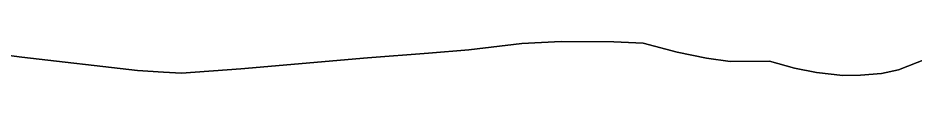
# Model space of a CAD drawing. Extents: x 1206804 to 1210977, y 6152742 to 6157901.
# Drawn here: x 1207997 to 1208532, y 6156640 to 6156660 of the extents above; entities that cross this region are included whole.
import ezdxf

# ---------------------------------------------------------------- set-up
doc = ezdxf.new("R2010")
doc.units = 0
doc.linetypes.add('CONTINU', pattern=[0])
for name, color, linetype in [('1LIEUDIT', 7, 'CONTINU'), ('1PARCELLE', 7, 'CONTINU'), ('1SECTION', 7, 'CONTINU'), ('1SUBDSECT', 7, 'CONTINU')]:
    doc.layers.add(name, color=color, linetype=linetype)

msp = doc.modelspace()

# ---------------------------------------------------------------- linework, layer by layer
at = {"layer": '1LIEUDIT'}
msp.add_lwpolyline([(1208550.46, 6156654.25), (1208521.62, 6156642.97), (1208511.53, 6156640.9), (1208499.02, 6156639.84), (1208488.43, 6156639.63), (1208472.73, 6156641.49), (1208459.63, 6156643.99), (1208444.81, 6156648.1), (1208421.46, 6156647.96), (1208407.31, 6156649.84), (1208389.87, 6156653.51), (1208369.61, 6156658.8), (1208352.2, 6156659.59), (1208320.73, 6156659.8), (1208297.38, 6156658.68), (1208265.74, 6156654.92), (1208241.77, 6156652.95), (1208205.51, 6156650.03), (1208130.02, 6156643.67), (1208094.6, 6156641.06), (1208083.89, 6156641.7), (1208068.44, 6156642.61), (1207999.62, 6156650.53), (1207975.07, 6156653.73)], dxfattribs=at)
at = {"layer": '1PARCELLE'}
msp.add_lwpolyline([(1208550.46, 6156654.25), (1208521.62, 6156642.97), (1208511.53, 6156640.9), (1208499.02, 6156639.84), (1208488.43, 6156639.63), (1208472.73, 6156641.49), (1208459.63, 6156643.99), (1208444.81, 6156648.1), (1208421.46, 6156647.96), (1208407.31, 6156649.84), (1208389.87, 6156653.51), (1208369.61, 6156658.8), (1208352.2, 6156659.59), (1208320.73, 6156659.8), (1208297.38, 6156658.68), (1208265.74, 6156654.92), (1208241.77, 6156652.95), (1208205.51, 6156650.03), (1208130.02, 6156643.67), (1208094.6, 6156641.06), (1208083.89, 6156641.7), (1208068.44, 6156642.61), (1207999.62, 6156650.53), (1207975.07, 6156653.73)], dxfattribs=at)
at = {"layer": '1SECTION'}
msp.add_lwpolyline([(1208550.46, 6156654.25), (1208521.62, 6156642.97), (1208511.53, 6156640.9), (1208499.02, 6156639.84), (1208488.43, 6156639.63), (1208472.73, 6156641.49), (1208459.63, 6156643.99), (1208444.81, 6156648.1), (1208421.46, 6156647.96), (1208407.31, 6156649.84), (1208389.87, 6156653.51), (1208369.61, 6156658.8), (1208352.2, 6156659.59), (1208320.73, 6156659.8), (1208297.38, 6156658.68), (1208265.74, 6156654.92), (1208241.77, 6156652.95), (1208205.51, 6156650.03), (1208130.02, 6156643.67), (1208094.6, 6156641.06), (1208083.89, 6156641.7), (1208068.44, 6156642.61), (1207999.62, 6156650.53), (1207975.07, 6156653.73)], dxfattribs=at)
at = {"layer": '1SUBDSECT'}
msp.add_lwpolyline([(1207975.07, 6156653.73), (1207999.62, 6156650.53), (1208068.44, 6156642.61), (1208083.89, 6156641.7), (1208094.6, 6156641.06), (1208130.02, 6156643.67), (1208205.51, 6156650.03), (1208241.77, 6156652.95), (1208265.74, 6156654.92), (1208297.38, 6156658.68), (1208320.73, 6156659.8), (1208352.2, 6156659.59), (1208369.61, 6156658.8), (1208389.87, 6156653.51), (1208407.31, 6156649.84), (1208421.46, 6156647.96), (1208444.81, 6156648.1), (1208459.63, 6156643.99), (1208472.73, 6156641.49), (1208488.43, 6156639.63), (1208499.02, 6156639.84), (1208511.53, 6156640.9), (1208521.62, 6156642.97), (1208550.46, 6156654.25)], dxfattribs=at)

doc.saveas('drawing.dxf')
